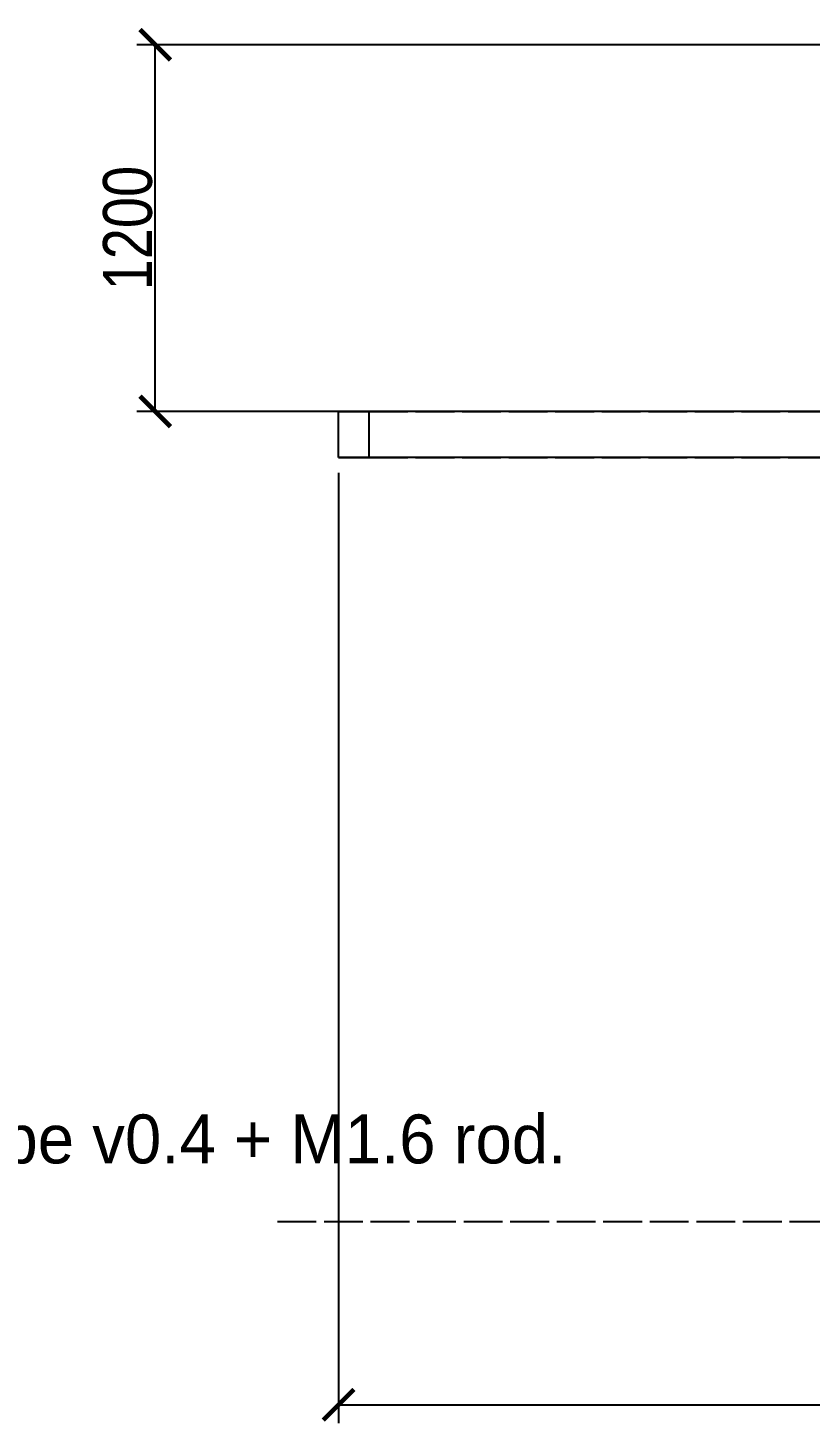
# Model space of a CAD drawing. Header units: millimetres. Extents: x -9 to 234, y -53 to 196.
# Drawn here: x 83.58 to 109.19, y -53.31 to -7.65 of the extents above; entities that cross this region are included whole.
import ezdxf

# ---------------------------------------------------------------- set-up
doc = ezdxf.new("R2010")
doc.units = ezdxf.units.MM
doc.linetypes.add('DASHED', pattern=[1.524, 1.27, -0.254])
for name, color, linetype in [('DIMS', 3, 'CONTINUOUS'), ('HIDDEN', 8, 'DASHED'), ('TEXT', 7, 'CONTINUOUS'), ('VISIBLE', 7, 'CONTINUOUS')]:
    doc.layers.add(name, color=color, linetype=linetype)
doc.styles.add('OpenSansCondensed-Light', font='OpenSansCondensed-Light.ttf')
doc.dimstyles.new('EZDXF', dxfattribs={"dimtxt": 0.25, "dimasz": 0.175, "dimexe": 0.375, "dimexo": 0.125, "dimgap": 0.1, "dimtad": 1, "dimlfac": 100, "dimzin": 12, "dimdsep": 46, "dimtxsty": 'OpenSansCondensed-Light', "dimblk": 'ARCHTICK', "dimcen": 2.5, "dimazin": 3, "dimtfac": 0.5, "dimtmove": 2, "dimatfit": 3})

# ---------------------------------------------------------------- blocks, each defined once
blk = doc.blocks.new('_ARCHTICK')
at = {"color": 0, "linetype": 'BYBLOCK', "const_width": 0.15}
blk.add_lwpolyline([(-0.5, -0.5), (0.5, 0.5)], dxfattribs=at)

msp = doc.modelspace()

# ---------------------------------------------------------------- linework, layer by layer
at = {"layer": 'HIDDEN'}
msp.add_line((91.75, -46.71), (203.25, -46.71), dxfattribs=at)
for points in [[(93.75, -20.2), (93.76587, -20.2), (93.78175, -20.2), (93.79762, -20.2), (93.81349, -20.2), (93.82937, -20.2), (93.84524, -20.2), (93.86111, -20.2), (93.87698, -20.2), (93.89286, -20.2), (93.90873, -20.2), (93.9246, -20.2), (93.94048, -20.2), (93.95635, -20.2), (93.97222, -20.2), (93.9881, -20.2), (94.00397, -20.2), (94.01984, -20.2), (94.03571, -20.2), (94.05159, -20.2), (94.06746, -20.2), (94.08333, -20.2), (94.09921, -20.2), (94.11508, -20.2), (94.13095, -20.2), (94.14683, -20.2), (94.1627, -20.2), (94.17857, -20.2), (94.19444, -20.2), (94.21032, -20.2), (94.22619, -20.2), (94.24206, -20.2), (94.25794, -20.2), (94.27381, -20.2), (94.28968, -20.2), (94.30556, -20.2), (94.32143, -20.2), (94.3373, -20.2), (94.35317, -20.2), (94.36905, -20.2), (94.38492, -20.2), (94.40079, -20.2), (94.41667, -20.2), (94.43254, -20.2), (94.44841, -20.2), (94.46429, -20.2), (94.48016, -20.2), (94.49603, -20.2), (94.5119, -20.2), (94.52778, -20.2), (94.54365, -20.2), (94.55952, -20.2), (94.5754, -20.2), (94.59127, -20.2), (94.60714, -20.2), (94.62302, -20.2), (94.63889, -20.2), (94.65476, -20.2), (94.67063, -20.2), (94.68651, -20.2), (94.70238, -20.2), (94.71825, -20.2), (94.73413, -20.2), (94.75, -20.2)], [(94.75, -20.2), (200.25, -20.2)], [(94.75, -21.71), (94.75, -20.2)], [(93.75, -21.71), (93.76587, -21.71), (93.78175, -21.71), (93.79762, -21.71), (93.81349, -21.71), (93.82937, -21.71), (93.84524, -21.71), (93.86111, -21.71), (93.87698, -21.71), (93.89286, -21.71), (93.90873, -21.71), (93.9246, -21.71), (93.94048, -21.71), (93.95635, -21.71), (93.97222, -21.71), (93.9881, -21.71), (94.00397, -21.71), (94.01984, -21.71), (94.03571, -21.71), (94.05159, -21.71), (94.06746, -21.71), (94.08333, -21.71), (94.09921, -21.71), (94.11508, -21.71), (94.13095, -21.71), (94.14683, -21.71), (94.1627, -21.71), (94.17857, -21.71), (94.19444, -21.71), (94.21032, -21.71), (94.22619, -21.71), (94.24206, -21.71), (94.25794, -21.71), (94.27381, -21.71), (94.28968, -21.71), (94.30556, -21.71), (94.32143, -21.71), (94.3373, -21.71), (94.35317, -21.71), (94.36905, -21.71), (94.38492, -21.71), (94.40079, -21.71), (94.41667, -21.71), (94.43254, -21.71), (94.44841, -21.71), (94.46429, -21.71), (94.48016, -21.71), (94.49603, -21.71), (94.5119, -21.71), (94.52778, -21.71), (94.54365, -21.71), (94.55952, -21.71), (94.5754, -21.71), (94.59127, -21.71), (94.60714, -21.71), (94.62302, -21.71), (94.63889, -21.71), (94.65476, -21.71), (94.67063, -21.71), (94.68651, -21.71), (94.70238, -21.71), (94.71825, -21.71), (94.73413, -21.71), (94.75, -21.71)], [(94.75, -21.71), (200.25, -21.71)]]:
    msp.add_lwpolyline(points, dxfattribs=at)
at = {"layer": 'VISIBLE'}
for points in [[(94.75, -20.2), (94.73413, -20.2), (94.71825, -20.2), (94.70238, -20.2), (94.68651, -20.2), (94.67063, -20.2), (94.65476, -20.2), (94.63889, -20.2), (94.62302, -20.2), (94.60714, -20.2), (94.59127, -20.2), (94.5754, -20.2), (94.55952, -20.2), (94.54365, -20.2), (94.52778, -20.2), (94.5119, -20.2), (94.49603, -20.2), (94.48016, -20.2), (94.46429, -20.2), (94.44841, -20.2), (94.43254, -20.2), (94.41667, -20.2), (94.40079, -20.2), (94.38492, -20.2), (94.36905, -20.2), (94.35317, -20.2), (94.3373, -20.2), (94.32143, -20.2), (94.30556, -20.2), (94.28968, -20.2), (94.27381, -20.2), (94.25794, -20.2), (94.24206, -20.2), (94.22619, -20.2), (94.21032, -20.2), (94.19444, -20.2), (94.17857, -20.2), (94.1627, -20.2), (94.14683, -20.2), (94.13095, -20.2), (94.11508, -20.2), (94.09921, -20.2), (94.08333, -20.2), (94.06746, -20.2), (94.05159, -20.2), (94.03571, -20.2), (94.01984, -20.2), (94.00397, -20.2), (93.9881, -20.2), (93.97222, -20.2), (93.95635, -20.2), (93.94048, -20.2), (93.9246, -20.2), (93.90873, -20.2), (93.89286, -20.2), (93.87698, -20.2), (93.86111, -20.2), (93.84524, -20.2), (93.82937, -20.2), (93.81349, -20.2), (93.79762, -20.2), (93.78175, -20.2), (93.76587, -20.2), (93.75, -20.2)], [(93.75, -21.71), (93.75, -20.2)], [(93.75, -21.71), (93.75, -20.2)], [(200.25, -20.2), (94.75, -20.2)], [(94.75, -21.71), (94.75, -20.2)], [(94.75, -21.71), (94.73413, -21.71), (94.71825, -21.71), (94.70238, -21.71), (94.68651, -21.71), (94.67063, -21.71), (94.65476, -21.71), (94.63889, -21.71), (94.62302, -21.71), (94.60714, -21.71), (94.59127, -21.71), (94.5754, -21.71), (94.55952, -21.71), (94.54365, -21.71), (94.52778, -21.71), (94.5119, -21.71), (94.49603, -21.71), (94.48016, -21.71), (94.46429, -21.71), (94.44841, -21.71), (94.43254, -21.71), (94.41667, -21.71), (94.40079, -21.71), (94.38492, -21.71), (94.36905, -21.71), (94.35317, -21.71), (94.3373, -21.71), (94.32143, -21.71), (94.30556, -21.71), (94.28968, -21.71), (94.27381, -21.71), (94.25794, -21.71), (94.24206, -21.71), (94.22619, -21.71), (94.21032, -21.71), (94.19444, -21.71), (94.17857, -21.71), (94.1627, -21.71), (94.14683, -21.71), (94.13095, -21.71), (94.11508, -21.71), (94.09921, -21.71), (94.08333, -21.71), (94.06746, -21.71), (94.05159, -21.71), (94.03571, -21.71), (94.01984, -21.71), (94.00397, -21.71), (93.9881, -21.71), (93.97222, -21.71), (93.95635, -21.71), (93.94048, -21.71), (93.9246, -21.71), (93.90873, -21.71), (93.89286, -21.71), (93.87698, -21.71), (93.86111, -21.71), (93.84524, -21.71), (93.82937, -21.71), (93.81349, -21.71), (93.79762, -21.71), (93.78175, -21.71), (93.76587, -21.71), (93.75, -21.71)], [(200.25, -21.71), (94.75, -21.71)]]:
    msp.add_lwpolyline(points, dxfattribs=at)

# ---------------------------------------------------------------- texts
at = {"layer": 'TEXT'}
msp.add_text('2026-10-31. Knob v0.6 (MR128ZZ, no rim), dial v0.5 (Ø48 lip) + magnet, holder v0.4, tube v0.4 + M1.6 rod.', height=1.6, dxfattribs=at).set_placement((0, -44.81))

# ---------------------------------------------------------------- dimensions: what is measured, and where the dimension line sits
at = {"layer": 'DIMS'}
msp.add_linear_dim(base=(87.75, -20.2), p1=(137.35, -20.2), p2=(137.35, -8.2), angle=90, dimstyle='EZDXF', override={"dimtxt": 1.6, "dimasz": 1, "dimexe": 0.6, "dimexo": 0.5, "dimdec": 2}, dxfattribs=at).render()
msp.add_linear_dim(base=(93.75, -52.71), p1=(93.75, -21.71), p2=(201.25, -21.71), dimstyle='EZDXF', override={"dimtxt": 1.6, "dimasz": 1, "dimexe": 0.6, "dimexo": 0.5, "dimdec": 2}, dxfattribs=at).render()

doc.saveas('drawing.dxf')
